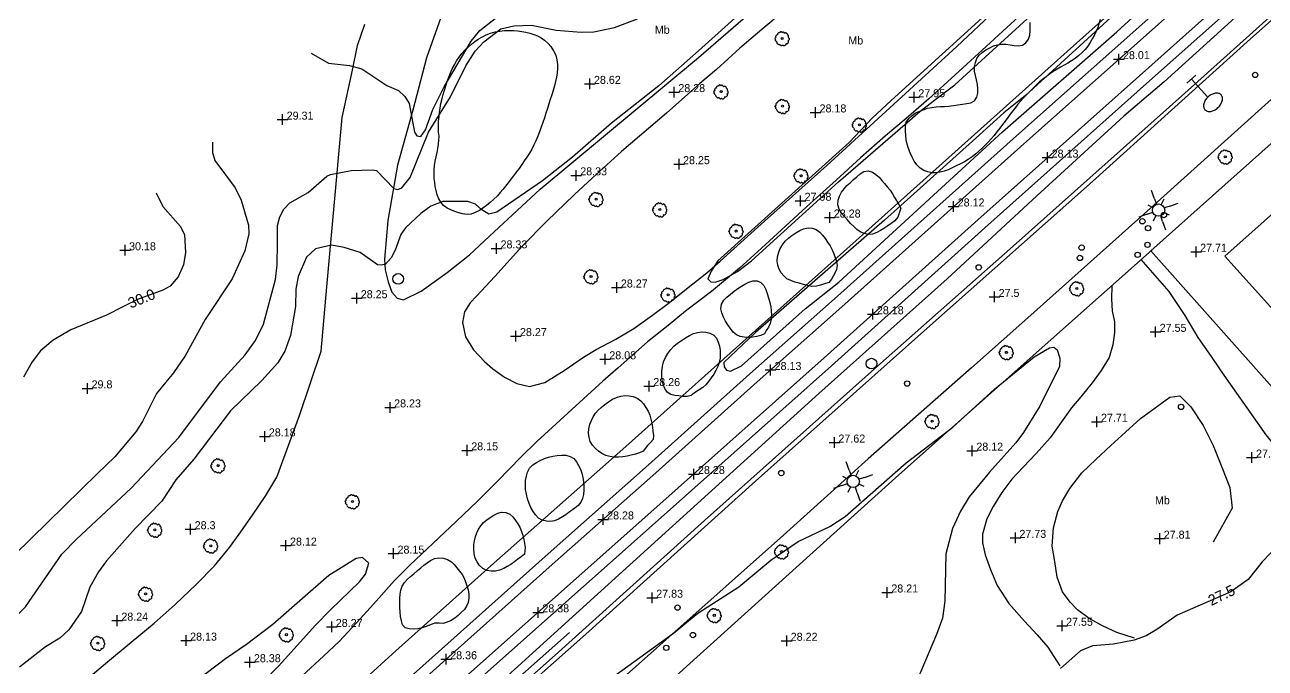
# Model space of a CAD drawing. Extents: x 471511 to 473316, y 4381952 to 4383346.
# Drawn here: x 471870.6 to 471986.8, y 4382316 to 4382376.2 of the extents above; entities that cross this region are included whole.
import ezdxf
from ezdxf.enums import TextEntityAlignment as Align

# ---------------------------------------------------------------- set-up
doc = ezdxf.new("R2010")
doc.units = 0
doc.header["$LTSCALE"] = 4
doc.header["$MEASUREMENT"] = 0
doc.header["$PDMODE"] = 2
doc.header["$PDSIZE"] = 0.5
doc.layers.get('0').update_dxf_attribs({"linetype": 'CONTINUOUS'})
for name, color, linetype in [('100', 31, 'CONTINUOUS'), ('101', 34, 'CONTINUOUS'), ('206', 252, 'CONTINUOUS'), ('222', 7, 'CONTINUOUS'), ('410', 201, 'CONTINUOUS'), ('411', 12, 'CONTINUOUS'), ('444', 7, 'CONTINUOUS'), ('505', 60, 'CONTINUOUS'), ('7101', 7, 'CONTINUOUS'), ('7107', 41, 'CONTINUOUS'), ('7202', 7, 'CONTINUOUS'), ('7400', 2, 'CONTINUOUS'), ('7403', 1, 'CONTINUOUS'), ('7440', 7, 'CONTINUOUS'), ('7515', 53, 'CONTINUOUS'), ('7532', 53, 'CONTINUOUS')]:
    doc.layers.add(name, color=color, linetype=linetype)

# ---------------------------------------------------------------- blocks, each defined once
blk = doc.blocks.new('POSTE')
at = {"color": 7}
blk.add_circle((0, 0), 0.5, dxfattribs=at)
blk = doc.blocks.new('MOJON')
blk.add_circle((0, 0), 0.25)
blk = doc.blocks.new('STRAFIC')
at = {"color": 1}
blk.add_lwpolyline([(-0.03, 3.64, 0.07), (-0.44, 3.59, 0.08), (-0.76, 3.44, 0.11), (-0.99, 3.21, 0.14), (-1.06, 2.96, 0.14), (-0.99, 2.71, 0.11), (-0.76, 2.48, 0.08), (-0.44, 2.33, 0.07), (-0.03, 2.28, 0.07), (0.38, 2.33, 0.08), (0.7, 2.48, 0.11), (0.93, 2.71, 0.14), (1, 2.96, 0.14), (0.93, 3.21, 0.11), (0.7, 3.44, 0.08), (0.38, 3.59, 0.07)], format="xyb", close=True, dxfattribs=at)
for points in [[(0, 0), (0, 2.25)], [(-0.56, 0), (0.56, 0)]]:
    blk.add_lwpolyline(points, dxfattribs=at)
blk = doc.blocks.new('ARBOL')
at = {"color": 3}
for p, q in [((-1.26, 0.07), (-1.27, -0.01)), ((-1.23, 0.15), (-1.26, 0.07)), ((-1.17, 0.24), (-1.23, 0.15)), ((-1.18, 0.48), (-1.21, 0.39)), ((-1.21, 0.39), (-1.2, 0.31)), ((-1.2, 0.31), (-1.16, 0.22)), ((-1.11, 0.55), (-1.18, 0.48)), ((-1.03, 0.59), (-1.11, 0.55)), ((-1.01, 0.67), (-1.03, 0.59)), ((-0.96, 0.76), (-1.01, 0.67)), ((-0.92, 0.97), (-0.96, 0.88)), ((-0.96, 0.88), (-0.96, 0.7)), ((-0.85, 1.04), (-0.92, 0.97)), ((-0.77, 1.08), (-0.85, 1.04)), ((-0.7, 1.09), (-0.77, 1.08)), ((-0.5, 1.09), (-0.7, 1.09)), ((-0.49, 1.11), (-0.5, 1.08)), ((-0.46, 1.23), (-0.49, 1.11)), ((-0.38, 1.32), (-0.46, 1.23)), ((-0.31, 1.35), (-0.38, 1.32)), ((-0.23, 1.36), (-0.31, 1.35)), ((-0.11, 1.36), (-0.23, 1.36)), ((0, 1.35), (-0.11, 1.36)), ((0.07, 1.26), (0, 1.35)), ((0.12, 1.18), (0.07, 1.26)), ((0.17, 1.25), (0.12, 1.16)), ((0.12, 1.16), (0.12, 1.16)), ((0.24, 1.31), (0.17, 1.25)), ((0.32, 1.32), (0.24, 1.31)), ((0.39, 1.31), (0.32, 1.32)), ((0.55, 1.31), (0.39, 1.31)), ((0.62, 1.26), (0.55, 1.31)), ((0.7, 1.22), (0.62, 1.26)), ((0.76, 1.14), (0.7, 1.22)), ((0.77, 0.97), (0.7, 0.98)), ((0.77, 1.05), (0.76, 1.14)), ((0.77, 0.97), (0.77, 1.05)), ((0.86, 0.95), (0.77, 0.97)), ((0.96, 0.93), (0.86, 0.95)), ((1.03, 0.87), (0.96, 0.93)), ((1.07, 0.79), (1.03, 0.87)), ((1.08, 0.7), (1.07, 0.79)), ((1.1, 0.49), (1.07, 0.51)), ((1.08, 0.6), (1.08, 0.7)), ((1.09, 0.52), (1.08, 0.6)), ((1.17, 0.48), (1.1, 0.49)), ((1.25, 0.41), (1.17, 0.48)), ((1.29, 0.32), (1.25, 0.41)), ((1.3, 0.24), (1.29, 0.32)), ((1.3, 0.15), (1.3, 0.24)), ((1.31, 0.06), (1.3, 0.15)), ((1.31, -0.03), (1.31, 0.06)), ((-1.27, -0.01), (-1.26, -0.13)), ((-1.26, -0.13), (-1.26, -0.21)), ((-1.26, -0.21), (-1.23, -0.3)), ((-1.23, -0.3), (-1.16, -0.32)), ((-1.16, -0.32), (-1.08, -0.34)), ((-1.08, -0.34), (-1.01, -0.35)), ((-1.01, -0.35), (-0.95, -0.35)), ((-0.96, -0.38), (-1.01, -0.49)), ((-1.01, -0.49), (-1, -0.58)), ((-1, -0.58), (-0.96, -0.66)), ((-0.96, -0.66), (-0.96, -0.74)), ((-0.96, -0.74), (-0.88, -0.8)), ((-0.88, -0.8), (-0.8, -0.81)), ((-0.8, -0.81), (-0.72, -0.81)), ((-0.76, -0.81), (-0.75, -0.9)), ((-0.75, -0.9), (-0.73, -0.98)), ((-0.73, -0.98), (-0.68, -1.07)), ((-0.68, -1.07), (-0.61, -1.15)), ((-0.61, -1.15), (-0.53, -1.14)), ((-0.53, -1.14), (-0.45, -1.12)), ((-0.45, -1.12), (-0.37, -1.07)), ((-0.37, -1.05), (-0.37, -1.15)), ((-0.37, -1.15), (-0.27, -1.21)), ((-0.27, -1.21), (-0.19, -1.22)), ((-0.19, -1.22), (-0.07, -1.22)), ((-0.07, -1.22), (0.01, -1.25)), ((0.01, -1.25), (0.08, -1.22)), ((0.08, -1.22), (0.16, -1.16)), ((0.16, -1.16), (0.18, -1.08)), ((0.18, -1.11), (0.25, -1.15)), ((0.25, -1.15), (0.32, -1.16)), ((0.32, -1.16), (0.4, -1.16)), ((0.4, -1.16), (0.47, -1.18)), ((0.47, -1.18), (0.55, -1.16)), ((0.55, -1.16), (0.62, -1.14)), ((0.62, -1.14), (0.7, -1.09)), ((0.7, -1.09), (0.75, -0.93)), ((0.78, -0.99), (0.74, -0.96)), ((0.85, -0.98), (0.78, -0.99)), ((0.93, -0.93), (0.85, -0.98)), ((1.02, -0.92), (0.93, -0.93)), ((1.06, -0.69), (0.98, -0.69)), ((1.06, -0.85), (1.02, -0.92)), ((1.03, -0.69), (1.05, -0.77)), ((1.05, -0.77), (1.06, -0.85)), ((1.13, -0.65), (1.06, -0.69)), ((1.2, -0.61), (1.13, -0.65)), ((1.2, -0.21), (1.27, -0.14)), ((1.2, -0.6), (1.21, -0.59)), ((1.22, -0.31), (1.21, -0.23)), ((1.21, -0.41), (1.22, -0.31)), ((1.21, -0.51), (1.21, -0.41)), ((1.21, -0.59), (1.21, -0.51)), ((1.27, -0.14), (1.31, -0.03))]:
    blk.add_line(p, q, dxfattribs=at)
at = {"color": 25}
blk.add_circle((0, 0), 0.19, dxfattribs=at)
blk = doc.blocks.new('FAROLA')
at = {"color": 7}
for p, q in [((0.43, 1.04), (0.75, 1.8)), ((-1.04, 0.43), (-1.8, 0.75)), ((-1.04, 0.43), (-0.54, 0.22)), ((-0.43, 1.04), (-0.22, 0.54)), ((0.43, 1.04), (0.22, 0.54)), ((1.04, 0.43), (0.54, 0.22)), ((-1.04, -0.43), (-0.54, -0.22)), ((-0.43, -1.04), (-0.75, -1.8)), ((-0.43, -1.04), (-0.22, -0.54)), ((0.43, -1.04), (0.22, -0.54)), ((1.04, -0.43), (0.54, -0.22)), ((1.04, -0.43), (1.8, -0.75))]:
    blk.add_line(p, q, dxfattribs=at)
blk.add_circle((0, 0), 0.58, dxfattribs=at)
blk = doc.blocks.new('COTA')
at = {"color": 7}
blk.add_point((0, 0), dxfattribs=at)

msp = doc.modelspace()

# ---------------------------------------------------------------- linework, layer by layer
at = {"layer": '100'}
for points, elevation in [([(471987.033, 4382391.555), (471986.475, 4382390.545), (471983.619, 4382387.462), (471979.624, 4382383.595), (471964.34, 4382369.624), (471962.324, 4382368.003), (471959.376, 4382365.35), (471951.137, 4382357.93), (471939.056, 4382347.41), (471936.089, 4382344.601), (471936.12, 4382344.204), (471936.336, 4382343.891), (471936.712, 4382343.802), (471937.758, 4382344.311), (471943.696, 4382349.643), (471946.877, 4382352.139), (471952.657, 4382357.473), (471962.195, 4382366.221), (471972.904, 4382375.586), (471986.111, 4382387.678), (471989.89, 4382390.859)], 28), ([(471970.525, 4382386.216), (471951.764, 4382369.134), (471950.022, 4382367.517), (471947.837, 4382365.222), (471935.513, 4382354.14), (471934.889, 4382353.17), (471934.598, 4382352.443), (471934.879, 4382352.166), (471935.273, 4382352.133), (471936.012, 4382352.391), (471937.381, 4382353.126), (471938.693, 4382354.127), (471946.816, 4382361.521), (471954.448, 4382368.103), (471956.096, 4382369.38), (471957.73, 4382370.62), (471967.348, 4382379.427)], 28), ([(471943.61, 4382382.706), (471933.708, 4382373.79), (471929.998, 4382370.521), (471925.552, 4382367.015), (471921.914, 4382363.823), (471919.107, 4382361.628), (471914.818, 4382358.7), (471914.06, 4382358.501), (471913.418, 4382358.915), (471912.837, 4382359.431), (471912.098, 4382359.672), (471909.75, 4382359.672), (471908.654, 4382359.238), (471907.691, 4382358.553), (471906.274, 4382357.22), (471905.818, 4382356.59), (471905.292, 4382355.115), (471904.91, 4382354.413), (471904.393, 4382353.828), (471904.027, 4382353.713), (471903.65, 4382353.77), (471902.032, 4382354.899), (471900.534, 4382355.385), (471899.342, 4382355.593), (471897.849, 4382355.255), (471896.996, 4382354.459), (471896.21, 4382352.651), (471895.988, 4382351.466), (471895.966, 4382349.867), (471895.482, 4382347.142), (471894.954, 4382345.661), (471894.291, 4382344.586), (471892.801, 4382342.935), (471889.86, 4382340.088), (471886.434, 4382335.558), (471884.762, 4382333.632), (471883.446, 4382331.627), (471880.936, 4382329.062), (471878.242, 4382326.034), (471877.495, 4382325.003), (471876.681, 4382323.568), (471875.915, 4382321.308), (471874.726, 4382319.586), (471873.876, 4382318.791), (471872.546, 4382317.983), (471870.101, 4382316.078)], 28.5), ([(471985.998, 4382378.763), (471977.338, 4382370.899), (471973.567, 4382367.667), (471965.415, 4382360.207), (471956.999, 4382352.44), (471944.98, 4382341.717), (471924.263, 4382322.919), (471906.669, 4382306.984)], 28), ([(471867.741, 4382318.803), (471870.673, 4382321.735), (471874.078, 4382326.678), (471875.43, 4382328.082), (471880.555, 4382332.848), (471885.04, 4382337.604), (471888.932, 4382342.796), (471891.245, 4382345.34), (471892.228, 4382346.666), (471892.962, 4382348.204), (471894.083, 4382352.38), (471894.249, 4382353.754), (471894.262, 4382355.797), (471894.268, 4382357.446), (471894.489, 4382358.236), (471894.876, 4382358.954), (471895.44, 4382359.563), (471897.158, 4382360.514), (471898.897, 4382362.044), (471899.25, 4382362.209), (471901.188, 4382362.575), (471903.177, 4382362.655), (471903.556, 4382362.584), (471905.183, 4382360.891), (471905.561, 4382360.8), (471905.934, 4382360.963), (471906.7, 4382361.947), (471908.423, 4382366.182), (471910.485, 4382369.478), (471911.911, 4382372.386), (471912.792, 4382373.773), (471913.603, 4382374.623), (471915.204, 4382375.849), (471916.422, 4382376.129), (471918.065, 4382376.202), (471920.369, 4382375.743), (471922.736, 4382375.528), (471923.902, 4382375.577), (471925.851, 4382375.992), (471928.014, 4382376.781)], 29), ([(471897.439, 4382373.563), (471899.063, 4382372.625), (471901.013, 4382372.43), (471902.185, 4382372.095), (471904.525, 4382370.563), (471905.625, 4382370.092), (471906.2, 4382369.524), (471906.613, 4382368.869), (471907.125, 4382366.181), (471907.318, 4382365.835), (471907.688, 4382365.76), (471908.153, 4382366.41), (471908.823, 4382368.293), (471909.903, 4382370.427), (471912.403, 4382374.705), (471913.222, 4382375.686), (471914.825, 4382376.952)], 29.5), ([(471888.192, 4382365.247), (471888.172, 4382364.29), (471888.409, 4382363.528), (471890.312, 4382360.973), (471890.861, 4382359.812), (471891.544, 4382357.485), (471891.583, 4382356.644), (471891.204, 4382355.081), (471890.025, 4382352.443), (471887.513, 4382348.638), (471885.624, 4382345.222), (471884.53, 4382343.645), (471882.929, 4382341.718), (471881.621, 4382339.082), (471880.989, 4382338.108), (471879.024, 4382335.767), (471877.427, 4382334.212), (471869.636, 4382326.599)], 29.5), ([(471925.968, 4382315.374), (471931.366, 4382319.28), (471933.654, 4382321.154), (471937.507, 4382323.622), (471940.484, 4382326.112), (471943.056, 4382327.836), (471946.032, 4382329.258), (471947.457, 4382330.191), (471953.181, 4382335.203), (471957.545, 4382338.565), (471961.456, 4382342.118), (471965.16, 4382345.154), (471966.597, 4382345.971), (471967.005, 4382346.054), (471967.309, 4382345.81), (471967.581, 4382345.027), (471967.524, 4382344.224), (471965.693, 4382340.524), (471964.163, 4382338.071), (471963.447, 4382337.087), (471960.964, 4382334.357), (471959.087, 4382332.043), (471958.254, 4382330.688), (471957.524, 4382329.06), (471956.879, 4382326.702), (471956.783, 4382322.278), (471956.561, 4382320.678), (471956.027, 4382319.132), (471953.778, 4382313.848)], 28)]:
    msp.add_lwpolyline(points, dxfattribs=dict(at, elevation=elevation))
at = {"layer": '101'}
for points, elevation in [([(471882.894, 4382360.484), (471883.533, 4382359.226), (471885.194, 4382357.335), (471885.577, 4382356.571), (471885.671, 4382354.901), (471885.466, 4382353.747), (471884.977, 4382352.642), (471884.21, 4382351.769), (471883.543, 4382351.39), (471881.154, 4382350.518), (471879.799, 4382349.835), (471878.25, 4382349.051), (471874.908, 4382347.673), (471873.267, 4382346.693), (471872.085, 4382345.716), (471871.301, 4382344.688), (471870.492, 4382343.235)], 30), ([(471988.217, 4382327.694), (471986.533, 4382325.959), (471985.224, 4382324.284), (471983.57, 4382323.145), (471978.554, 4382320.955), (471976.638, 4382319.626), (471975.659, 4382319.004), (471974.539, 4382318.601), (471972.585, 4382318.247), (471970.614, 4382318.068), (471969.504, 4382317.616), (471967.629, 4382315.946)], 27.5)]:
    msp.add_lwpolyline(points, dxfattribs=dict(at, elevation=elevation))
at = {"layer": '206'}
for points in [[(471909.748, 4382377.353, 29.916), (471908.247, 4382373.154, 29.829), (471906.958, 4382368.237, 29.46), (471905.531, 4382363.082, 29.01), (471904.61, 4382357.898, 28.706), (471904.285, 4382354.278, 28.372), (471904.371, 4382353.285, 28.372), (471904.628, 4382352.159, 28.372), (471904.977, 4382351.186, 28.321), (471905.49, 4382350.634, 28.213), (471906.083, 4382350.489, 28.213), (471907.735, 4382351.282, 28.234), (471910.157, 4382353.024, 28.416), (471912.254, 4382354.692, 28.358), (471914.582, 4382356.855, 28.358), (471918.893, 4382360.833, 28.285), (471933.718, 4382373.173, 28.307), (471942.304, 4382380.624, 28.285)], [(471941.739, 4382377.534, 28.279), (471939.634, 4382375.777, 28.279), (471937.574, 4382374.038, 28.279), (471935.389, 4382372.061, 28.279), (471933.847, 4382370.741, 28.279), (471930.717, 4382367.965, 28.221), (471926.489, 4382364.353, 28.25), (471923.753, 4382361.879, 28.25), (471922.054, 4382360.308, 28.308), (471919.512, 4382357.841, 28.352), (471917.232, 4382355.536, 28.352), (471914.65, 4382352.678, 28.207), (471912.906, 4382350.81, 28.279), (471912.311, 4382350.184, 28.279), (471911.786, 4382349.367, 28.279), (471911.621, 4382348.368, 28.279), (471911.872, 4382347.008, 28.236), (471912.633, 4382345.81, 28.236), (471913.679, 4382344.701, 28.236), (471914.454, 4382344.011, 28.236), (471915.538, 4382343.232, 28.221), (471916.682, 4382342.639, 28.207), (471917.878, 4382342.35, 28.207), (471919.328, 4382342.748, 28.207), (471921.125, 4382343.856, 28.207), (471922.936, 4382345.115, 28.207), (471924.132, 4382345.82, 28.221), (471925.959, 4382346.781, 28.25), (471927.647, 4382347.785, 28.337), (471929.414, 4382349.055, 28.337), (471930.992, 4382350.229, 28.337), (471932.748, 4382351.628, 28.337), (471934.489, 4382353.017, 28.337), (471935.733, 4382354.105, 28.337), (471939.894, 4382357.838, 28.337), (471945.726, 4382363.069, 28.25), (471957.905, 4382374.205, 28.018), (471965.087, 4382380.982, 28.105)], [(471964.8, 4382377.98, 27.96), (471962.615, 4382375.98, 28.134), (471960.282, 4382373.852, 28.105), (471957.749, 4382371.532, 28.141), (471955.287, 4382369.298, 28.265), (471953.163, 4382367.453, 28.076), (471951.234, 4382365.85, 28.062), (471948.905, 4382363.779, 28.062), (471946.612, 4382361.683, 28.062), (471944.173, 4382359.485, 28.047), (471941.894, 4382357.402, 28.047), (471939.954, 4382355.626, 28.047), (471937.557, 4382353.435, 28.047), (471934.923, 4382351.259, 28.047), (471932.489, 4382349.41, 28.033), (471930.887, 4382348.075, 28.033), (471928.923, 4382346.544, 28.033), (471926.2, 4382344.123, 28.018), (471924.753, 4382342.864, 28.018), (471923.304, 4382341.557, 28.025), (471921.479, 4382339.883, 28.047), (471918.576, 4382337.202, 28.192), (471917.079, 4382335.757, 28.236), (471914.903, 4382333.541, 28.236), (471913.026, 4382331.62, 28.279), (471911.015, 4382329.71, 28.207), (471906.672, 4382325.64, 28.207), (471905.251, 4382324.192, 28.207), (471903.273, 4382321.979, 28.192), (471902.032, 4382320.614, 28.352), (471900.086, 4382318.531, 28.221), (471898.588, 4382317.125, 28.221), (471896.576, 4382315.267, 28.323)], [(471869.164, 4382309.873, 28.279), (471871.128, 4382310.948, 28.279), (471872.945, 4382312.094, 28.308), (471874.815, 4382313.554, 28.337), (471876.763, 4382315.233, 28.366), (471878.159, 4382316.442, 28.366), (471880.571, 4382318.43, 28.236), (471882.727, 4382320.207, 28.207), (471884.678, 4382321.958, 28.257), (471886.688, 4382323.845, 28.352), (471888.382, 4382325.586, 28.207), (471889.772, 4382327.291, 28.207), (471890.669, 4382328.55, 28.207), (471891.927, 4382330.316, 28.207), (471893.197, 4382332.149, 28.207), (471894.206, 4382333.889, 28.207), (471896.323, 4382339.638, 28.149), (471898.359, 4382345.687, 28.25), (471898.887, 4382351.706, 28.359), (471899.52, 4382358.607, 28.881), (471900.348, 4382367.542, 29.403), (471901.286, 4382371.976, 29.475), (471901.776, 4382374.281, 29.533), (471902.47, 4382376.302, 29.707)], [(471989.767, 4382334.28, 27.596), (471986.896, 4382337.825, 27.451), (471982.949, 4382343.433, 27.458), (471981.761, 4382345.158, 27.458), (471980.528, 4382346.953, 27.473), (471979.297, 4382348.998, 27.487), (471977.817, 4382351.248, 27.574), (471975.195, 4382354.257, 27.734)], [(471972.429, 4382351.801, 27.741), (471972.398, 4382350.538, 27.741), (471972.477, 4382349.45, 27.741), (471972.689, 4382348.429, 27.741), (471972.702, 4382347.435, 27.77), (471972.545, 4382346.263, 27.77), (471972.179, 4382345.073, 27.77), (471971.438, 4382343.868, 27.814), (471970.599, 4382342.705, 27.814), (471969.52, 4382341.408, 27.814), (471968.653, 4382340.378, 27.814), (471967.72, 4382339.06, 27.814), (471966.667, 4382337.566, 27.814), (471965.363, 4382336.1, 27.814), (471964.127, 4382334.818, 27.814), (471963.055, 4382333.69, 27.814), (471962.133, 4382332.432, 27.814), (471961.321, 4382331.139, 27.814), (471960.729, 4382329.982, 27.814), (471960.31, 4382328.546, 27.814), (471960.335, 4382327.738, 27.814), (471960.579, 4382326.614, 27.814), (471961.06, 4382325.218, 27.814), (471961.689, 4382323.724, 27.814), (471962.778, 4382322.044, 27.814), (471964.26, 4382320.392, 27.814), (471965.436, 4382319.12, 27.814), (471966.441, 4382317.963, 27.77), (471967.569, 4382316.195, 27.495)], [(471974.576, 4382318.796, 27.502), (471972.897, 4382319.325, 27.502), (471971.577, 4382319.95, 27.502), (471970.327, 4382320.635, 27.502), (471969.206, 4382321.442, 27.516), (471968.535, 4382322.178, 27.516), (471967.816, 4382323.125, 27.516), (471967.32, 4382324.52, 27.516), (471967.104, 4382325.993, 27.574), (471966.846, 4382327.428, 27.574), (471966.957, 4382329.116, 27.589), (471967.386, 4382330.65, 27.618), (471967.83, 4382331.66, 27.632), (471968.501, 4382332.812, 27.647), (471969.612, 4382334.278, 27.647), (471970.923, 4382335.524, 27.661), (471972.354, 4382336.834, 27.676), (471973.726, 4382338.091, 27.676), (471975.112, 4382339.36, 27.676), (471977.875, 4382341.371, 27.676), (471978.804, 4382341.476, 27.669), (471979.852, 4382340.466, 27.647), (471980.982, 4382338.7, 27.647), (471981.917, 4382336.829, 27.647), (471982.749, 4382334.813, 27.647), (471983.493, 4382332.899, 27.647), (471983.703, 4382330.979, 27.625), (471981.944, 4382327.775, 27.596)], [(471892.307, 4382314.112, 28.308), (471894.365, 4382316.178, 28.323), (471896.108, 4382318.127, 28.315), (471897.823, 4382320.014, 28.294), (471899.234, 4382321.457, 28.294), (471901.966, 4382324.07, 28.294), (471902.506, 4382324.778, 28.236), (471902.816, 4382325.808, 28.366), (471902.23, 4382326.355, 28.279), (471901.637, 4382326.272, 28.279), (471899.076, 4382324.662, 28.279), (471896.607, 4382322.517, 28.294), (471893.853, 4382320.066, 28.294), (471891.363, 4382318.219, 28.221), (471889.395, 4382316.858, 28.221), (471886.798, 4382314.902, 28.221)]]:
    msp.add_polyline3d(points, dxfattribs=at)
at = {"layer": '222'}
for points in [[(472026.617, 4382422.155, 27.946), (472014.5, 4382411.313, 27.82), (472006.597, 4382404.231, 27.893), (471998.172, 4382396.727, 28.067), (471989.678, 4382389.181, 28.009), (471976.382, 4382377.267, 27.98), (471963.802, 4382366.097, 28.081), (471946.466, 4382350.584, 28.183), (471938.539, 4382343.535, 28.125), (471929.043, 4382335.033, 28.255), (471919.344, 4382326.44, 28.313), (471907.308, 4382315.694, 28.371), (471898.933, 4382308.297, 28.371), (471889.992, 4382300.266, 28.4), (471881.316, 4382292.546, 28.502), (471872.289, 4382284.513, 28.516), (471860.568, 4382274.137, 28.55)], [(472027.281, 4382421.408, 27.946), (472015.167, 4382410.568, 27.82), (472007.263, 4382403.486, 27.893), (471998.837, 4382395.98, 28.067), (471990.343, 4382388.435, 28.008), (471977.048, 4382376.521, 27.98), (471964.467, 4382365.35, 28.081), (471947.132, 4382349.838, 28.183), (471939.204, 4382342.788, 28.125), (471929.708, 4382334.287, 28.255), (471920.009, 4382325.693, 28.313), (471907.972, 4382314.946, 28.371), (471899.598, 4382307.55, 28.371), (471890.659, 4382299.52, 28.4), (471881.981, 4382291.799, 28.502), (471872.953, 4382283.765, 28.516), (471861.243, 4382273.399, 28.55)], [(471862.967, 4382271.517, 28.545), (471870.131, 4382277.922, 28.574), (471885.612, 4382291.695, 28.589), (471899.159, 4382303.842, 28.444), (471914.989, 4382317.918, 28.407), (471929.546, 4382330.837, 28.313), (471945.497, 4382345.039, 28.19), (471959.869, 4382357.966, 28.154), (471975.03, 4382371.468, 28.096), (471987.781, 4382382.849, 28.052), (472000.768, 4382394.458, 27.987), (472014.478, 4382406.608, 27.929), (472029.172, 4382419.671, 27.841)], [(471863.642, 4382270.779, 28.545), (471870.796, 4382277.176, 28.574), (471886.279, 4382290.949, 28.589), (471899.825, 4382303.096, 28.444), (471915.653, 4382317.171, 28.407), (471930.211, 4382330.09, 28.313), (471946.164, 4382344.294, 28.19), (471960.536, 4382357.221, 28.154), (471975.695, 4382370.722, 28.096), (471988.447, 4382382.103, 28.052), (472001.433, 4382393.711, 27.987), (472015.144, 4382405.862, 27.929), (472029.84, 4382418.928, 27.841)]]:
    msp.add_polyline3d(points, dxfattribs=at)
at = {"layer": '410'}
for points in [[(471832.783, 4382239.139, 28.187), (471854.402, 4382258.451, 28.376), (471865.669, 4382268.565, 28.33), (471875.828, 4382277.66, 29.398), (471887.995, 4382288.421, 29.238), (471901.148, 4382300.278, 29.072), (471909.554, 4382307.689, 29.086), (471920.277, 4382317.22, 29.086), (471934.284, 4382329.82, 28.97), (471950.496, 4382344.269, 28.405), (471963.191, 4382355.495, 28.238), (471979.266, 4382369.841, 28.238), (471992.011, 4382381.279, 28.252), (472001.123, 4382389.494, 28.173), (472009.617, 4382396.915, 28.173), (472022.444, 4382408.47, 28.013), (472031.833, 4382416.803, 27.783), (472034.557, 4382419.235, 28.234), (472048.875, 4382432.009, 28.129), (472063.676, 4382445.194, 28.099), (472077.363, 4382457.361, 28.369), (472094.438, 4382472.731, 28.639), (472107.295, 4382484.077, 28.864), (472117.765, 4382493.495, 28.954)], [(472026.155, 4382425.329, 28.57), (472015.229, 4382415.636, 28.564), (472004.588, 4382406.155, 28.811), (471993.546, 4382396.262, 28.651), (471980.487, 4382384.673, 28.912), (471968.24, 4382373.738, 28.977), (471949.066, 4382356.558, 28.948), (471938.475, 4382347.085, 29.101), (471926.911, 4382336.744, 29.115), (471914.537, 4382325.813, 29.304), (471905.347, 4382317.6, 29.304), (471897.125, 4382310.127, 29.101), (471886.079, 4382300.298, 29.267), (471873.917, 4382289.364, 29.26), (471858.89, 4382275.969, 29.231), (471842.734, 4382261.726, 29.43), (471822.25, 4382243.239, 29.35), (471796.771, 4382220.512, 29.278)], [(472022.933, 4382347.337, 28.675), (471998.333, 4382374.899, 28.863), (471976.1, 4382355.061, 28.993), (472000.651, 4382327.515, 28.923)], [(471921.639, 4382319.32, 28.585), (471912.305, 4382311.056, 28.512), (471902.741, 4382302.617, 28.657), (471895.91, 4382296.351, 28.425), (471886.099, 4382287.678, 28.86), (471876.737, 4382279.512, 28.831), (471866.962, 4382270.995, 28.802), (471848.339, 4382253.909, 28.599)]]:
    msp.add_polyline3d(points, dxfattribs=at)
at = {"layer": '411'}
for points in [[(472119.994, 4382494.339, 27.799), (472118.791, 4382493.324, 27.589), (472118.009, 4382492.968, 27.574), (472111.644, 4382487.352, 27.484), (472090.071, 4382468.061, 27.274), (472079.137, 4382458.309, 27.274), (472067.558, 4382447.944, 27.244), (472055.797, 4382437.478, 26.989), (472045.198, 4382428.051, 27.049), (472033.647, 4382417.725, 27.019), (472018.829, 4382404.588, 27.041), (472002.017, 4382389.662, 27.259), (471985.437, 4382374.904, 27.469), (471970.613, 4382361.554, 27.563), (471954.82, 4382347.551, 27.679), (471939.069, 4382333.49, 27.701), (471923.155, 4382319.166, 28.005), (471901.671, 4382300.145, 28.092), (471882.171, 4382282.662, 28.208), (471865.964, 4382268.244, 28.244), (471853.531, 4382257.162, 28.012), (471837.789, 4382243.098, 27.889)], [(471987.707, 4382369.562, 27.371), (471976.056, 4382359.058, 27.574), (471964.862, 4382349.04, 27.559), (471959.275, 4382344.115, 27.617), (471949.621, 4382335.6, 27.893), (471941.691, 4382328.448, 27.77), (471919.922, 4382309.104, 27.994), (471910.254, 4382300.515, 28.045), (471895.713, 4382287.693, 28.27), (471883.764, 4382276.86, 28.241), (471869.668, 4382264.198, 28.199)], [(471976.205, 4382355.155, 27.732), (471952.49, 4382334.088, 27.79), (471931.633, 4382315.288, 28.116)]]:
    msp.add_polyline3d(points, dxfattribs=at)
at = {"layer": '444'}
msp.add_polyline3d([(472019.281, 4382344.088, 37.483), (471998.036, 4382367.923, 37.483), (471983.009, 4382354.583, 37.701), (472004.41, 4382330.859, 37.347)], dxfattribs=at)
at = {"layer": '505'}
for points in [[(471909.355, 4382367.214, 32.769), (471909.412, 4382367.633, 32.769), (471909.454, 4382368.043, 32.769), (471909.512, 4382368.437, 32.769), (471909.592, 4382368.865, 32.769), (471909.701, 4382369.325, 32.769), (471909.805, 4382369.714, 32.769), (471909.919, 4382370.113, 32.769), (471910.044, 4382370.517, 32.769), (471910.173, 4382370.922, 32.769), (471910.318, 4382371.321, 32.769), (471910.477, 4382371.722, 32.769), (471910.653, 4382372.112, 32.769), (471910.844, 4382372.495, 32.769), (471911.058, 4382372.862, 32.769), (471911.292, 4382373.215, 32.769), (471911.551, 4382373.549, 32.769), (471911.833, 4382373.857, 32.769), (471912.13, 4382374.145, 32.769), (471912.445, 4382374.41, 32.769), (471912.763, 4382374.654, 32.769), (471913.083, 4382374.874, 32.769), (471913.405, 4382375.076, 32.769), (471913.816, 4382375.286, 32.769), (471914.227, 4382375.45, 32.769), (471914.657, 4382375.577, 32.769), (471915.101, 4382375.65, 32.769), (471915.555, 4382375.695, 32.769), (471916.024, 4382375.702, 32.769), (471916.405, 4382375.691, 32.769), (471916.789, 4382375.664, 32.769), (471917.175, 4382375.619, 32.769), (471917.552, 4382375.55, 32.769), (471917.927, 4382375.461, 32.769), (471918.292, 4382375.338, 32.769), (471918.644, 4382375.189, 32.769), (471918.98, 4382375.008, 32.769), (471919.291, 4382374.791, 32.769), (471919.637, 4382374.481, 32.769), (471919.879, 4382374.191, 32.769), (471920.145, 4382373.808, 32.769), (471920.347, 4382373.401, 32.769), (471920.448, 4382372.961, 32.769), (471920.497, 4382372.506, 32.769), (471920.493, 4382372.127, 32.769), (471920.463, 4382371.732, 32.769), (471920.407, 4382371.329, 32.769), (471920.324, 4382370.917, 32.769), (471920.223, 4382370.503, 32.769), (471920.106, 4382370.086, 32.769), (471919.974, 4382369.668, 32.769), (471919.834, 4382369.246, 32.769), (471919.695, 4382368.824, 32.769), (471919.557, 4382368.4, 32.769), (471919.415, 4382367.968, 32.769), (471919.274, 4382367.53, 32.769), (471919.134, 4382367.092, 32.769), (471918.985, 4382366.658, 32.769), (471918.829, 4382366.221, 32.769), (471918.661, 4382365.796, 32.769), (471918.483, 4382365.382, 32.769), (471918.292, 4382364.982, 32.769), (471918.089, 4382364.595, 32.769), (471917.868, 4382364.219, 32.769), (471917.636, 4382363.852, 32.769), (471917.398, 4382363.491, 32.769), (471917.154, 4382363.136, 32.769), (471916.902, 4382362.786, 32.769), (471916.649, 4382362.446, 32.769), (471916.394, 4382362.103, 32.769), (471916.135, 4382361.77, 32.769), (471915.884, 4382361.443, 32.769), (471915.63, 4382361.125, 32.769), (471915.376, 4382360.815, 32.769), (471915.128, 4382360.515, 32.769), (471914.874, 4382360.232, 32.769), (471914.546, 4382359.897, 32.769), (471914.209, 4382359.589, 32.769), (471913.862, 4382359.309, 32.769), (471913.523, 4382359.053, 32.769), (471913.191, 4382358.842, 32.769), (471912.806, 4382358.645, 32.769), (471912.428, 4382358.5, 32.769), (471912.031, 4382358.457, 32.769), (471911.614, 4382358.532, 32.769), (471911.253, 4382358.634, 32.755), (471910.889, 4382358.758, 32.74), (471910.526, 4382358.901, 32.74), (471910.179, 4382359.059, 32.74), (471909.83, 4382359.297, 32.74), (471909.562, 4382359.616, 32.74), (471909.382, 4382359.947, 32.74), (471909.237, 4382360.325, 32.74), (471909.13, 4382360.725, 32.74), (471909.059, 4382361.094, 32.74), (471909.005, 4382361.47, 32.74), (471908.965, 4382361.851, 32.74), (471908.944, 4382362.226, 32.74), (471908.948, 4382362.652, 32.74), (471908.993, 4382363.064, 32.74), (471909.06, 4382363.45, 32.74), (471909.151, 4382363.866, 32.74), (471909.233, 4382364.267, 32.74), (471909.306, 4382364.635, 32.74), (471909.367, 4382365.042, 32.74), (471909.401, 4382365.418, 32.74), (471909.41, 4382365.81, 32.747), (471909.362, 4382366.183, 32.747)], [(471952.4, 4382358.212, 31.008), (471952.123, 4382357.88, 31.008), (471951.767, 4382357.636, 30.994), (471951.437, 4382357.408, 30.994), (471951.073, 4382357.159, 30.994), (471950.753, 4382356.959, 30.994), (471950.416, 4382356.782, 30.994), (471950.015, 4382356.616, 30.994), (471949.635, 4382356.593, 30.994), (471949.249, 4382356.688, 30.994), (471948.869, 4382356.859, 31.023), (471948.551, 4382357.071, 31.023), (471948.252, 4382357.334, 31.023), (471947.962, 4382357.638, 31.023), (471947.679, 4382357.955, 31.023), (471947.388, 4382358.273, 31.023), (471947.106, 4382358.602, 31.023), (471946.879, 4382358.96, 31.023), (471946.774, 4382359.366, 31.023), (471946.787, 4382359.796, 31.023), (471946.909, 4382360.178, 31.023), (471947.12, 4382360.565, 31.023), (471947.354, 4382360.879, 31.023), (471947.625, 4382361.174, 31.023), (471947.916, 4382361.448, 31.023), (471948.214, 4382361.71, 31.023), (471948.552, 4382362.004, 31.023), (471948.867, 4382362.273, 31.023), (471949.219, 4382362.506, 31.023), (471949.606, 4382362.543, 31.023), (471950.011, 4382362.434, 31.023), (471950.329, 4382362.23, 31.023), (471950.632, 4382361.951, 31.023), (471950.886, 4382361.661, 31.023), (471951.143, 4382361.367, 31.023), (471951.403, 4382361.075, 31.023), (471951.673, 4382360.746, 31.023), (471951.898, 4382360.398, 31.023), (471952.083, 4382360.053, 31.023), (471952.282, 4382359.717, 31.023), (471952.478, 4382359.393, 31.023), (471952.655, 4382359.048, 31.023)], [(471946.173, 4382352.422, 31.023), (471945.915, 4382352.112, 31.023), (471945.529, 4382351.967, 31.023), (471945.137, 4382351.855, 31.023), (471944.765, 4382351.771, 31.023), (471944.34, 4382351.741, 31.023), (471943.921, 4382351.806, 31.023), (471943.54, 4382351.922, 31.023), (471943.143, 4382352.03, 31.023), (471942.742, 4382352.143, 31.023), (471942.354, 4382352.275, 31.023), (471942.003, 4382352.46, 31.023), (471941.707, 4382352.711, 31.023), (471941.466, 4382353.013, 31.023), (471941.275, 4382353.352, 31.023), (471941.146, 4382353.718, 31.023), (471941.09, 4382354.112, 31.023), (471941.118, 4382354.52, 31.023), (471941.227, 4382354.934, 31.023), (471941.38, 4382355.282, 31.023), (471941.589, 4382355.62, 31.023), (471941.85, 4382355.96, 31.023), (471942.167, 4382356.273, 31.023), (471942.46, 4382356.511, 31.023), (471942.825, 4382356.763, 31.023), (471943.195, 4382356.971, 31.023), (471943.567, 4382357.118, 31.023), (471943.981, 4382357.207, 31.023), (471944.368, 4382357.186, 31.023), (471944.746, 4382357.052, 31.023), (471945.069, 4382356.83, 31.023), (471945.333, 4382356.546, 31.023), (471945.58, 4382356.23, 31.023), (471945.815, 4382355.893, 31.023), (471946.052, 4382355.545, 31.023), (471946.234, 4382355.169, 31.023), (471946.391, 4382354.795, 31.023), (471946.52, 4382354.434, 31.023), (471946.634, 4382354.069, 31.023), (471946.694, 4382353.687, 31.023), (471946.649, 4382353.314, 31.023), (471946.5, 4382352.965, 31.023)], [(471939.903, 4382347.296, 30.921), (471939.549, 4382347.142, 30.921), (471939.182, 4382347.057, 30.921), (471938.779, 4382346.99, 30.921), (471938.394, 4382346.959, 30.921), (471938.007, 4382346.972, 30.921), (471937.629, 4382347.047, 30.921), (471937.278, 4382347.21, 30.921), (471936.968, 4382347.46, 30.921), (471936.71, 4382347.78, 30.921), (471936.469, 4382348.132, 30.921), (471936.241, 4382348.495, 30.921), (471936.049, 4382348.869, 30.921), (471935.891, 4382349.258, 30.921), (471935.815, 4382349.641, 30.921), (471935.87, 4382350.067, 30.921), (471936.076, 4382350.433, 30.921), (471936.364, 4382350.736, 30.921), (471936.707, 4382351.019, 30.921), (471937.058, 4382351.287, 30.921), (471937.408, 4382351.53, 30.921), (471937.745, 4382351.753, 30.921), (471938.065, 4382351.953, 30.921), (471938.419, 4382352.145, 30.921), (471938.81, 4382352.263, 30.921), (471939.219, 4382352.252, 30.921), (471939.57, 4382352.109, 30.921), (471939.838, 4382351.82, 30.921), (471940.02, 4382351.453, 30.921), (471940.154, 4382351.065, 30.921), (471940.286, 4382350.652, 30.921), (471940.401, 4382350.239, 30.921), (471940.484, 4382349.831, 30.921), (471940.527, 4382349.45, 30.921), (471940.546, 4382349.049, 30.921), (471940.517, 4382348.654, 30.921), (471940.431, 4382348.27, 30.921), (471940.276, 4382347.92, 30.921), (471940.047, 4382347.617, 30.921)], [(471933.347, 4382341.765, 30.631), (471933.032, 4382341.535, 30.631), (471932.646, 4382341.437, 30.631), (471932.263, 4382341.441, 30.631), (471931.887, 4382341.476, 30.631), (471931.499, 4382341.531, 30.631), (471931.119, 4382341.609, 30.631), (471930.769, 4382341.834, 30.631), (471930.564, 4382342.172, 30.631), (471930.411, 4382342.581, 30.631), (471930.327, 4382342.968, 30.631), (471930.28, 4382343.382, 30.631), (471930.279, 4382343.815, 30.631), (471930.331, 4382344.249, 30.631), (471930.446, 4382344.672, 30.631), (471930.622, 4382345.08, 30.631), (471930.841, 4382345.466, 30.631), (471931.111, 4382345.822, 30.631), (471931.415, 4382346.131, 30.631), (471931.759, 4382346.415, 30.631), (471932.118, 4382346.682, 30.631), (471932.484, 4382346.932, 30.631), (471932.861, 4382347.146, 30.631), (471933.24, 4382347.315, 30.631), (471933.609, 4382347.428, 30.631), (471934.025, 4382347.48, 30.631), (471934.414, 4382347.453, 30.631), (471934.783, 4382347.366, 30.631), (471935.143, 4382347.177, 30.631), (471935.416, 4382346.878, 30.631), (471935.564, 4382346.526, 30.631), (471935.683, 4382346.155, 30.631), (471935.743, 4382345.781, 30.631), (471935.759, 4382345.397, 30.631), (471935.738, 4382345.014, 30.631), (471935.657, 4382344.604, 30.631), (471935.519, 4382344.222, 30.631), (471935.344, 4382343.864, 30.631), (471935.138, 4382343.51, 30.631), (471934.903, 4382343.163, 30.631), (471934.655, 4382342.838, 30.631), (471934.397, 4382342.533, 30.631), (471934.12, 4382342.256, 30.631)], [(471928.537, 4382336.317, 31.023), (471928.179, 4382336.167, 31.023), (471927.806, 4382336.042, 31.023), (471927.406, 4382335.93, 31.023), (471927.026, 4382335.846, 31.023), (471926.628, 4382335.783, 31.023), (471926.216, 4382335.751, 31.023), (471925.8, 4382335.753, 31.023), (471925.397, 4382335.801, 31.023), (471925.02, 4382335.908, 31.023), (471924.67, 4382336.079, 31.023), (471924.35, 4382336.301, 31.023), (471924.053, 4382336.563, 31.023), (471923.781, 4382336.859, 31.023), (471923.578, 4382337.204, 31.023), (471923.458, 4382337.58, 31.023), (471923.411, 4382337.986, 31.023), (471923.437, 4382338.405, 31.023), (471923.541, 4382338.833, 31.023), (471923.676, 4382339.188, 31.023), (471923.854, 4382339.53, 31.023), (471924.071, 4382339.856, 31.023), (471924.318, 4382340.148, 31.023), (471924.588, 4382340.41, 31.023), (471924.935, 4382340.69, 31.023), (471925.288, 4382340.943, 31.023), (471925.655, 4382341.163, 31.023), (471926.026, 4382341.328, 31.023), (471926.443, 4382341.451, 31.023), (471926.848, 4382341.508, 31.023), (471927.233, 4382341.501, 31.023), (471927.604, 4382341.435, 31.023), (471927.984, 4382341.272, 31.023), (471928.303, 4382341.038, 31.023), (471928.562, 4382340.734, 31.023), (471928.796, 4382340.399, 31.023), (471928.999, 4382340.05, 31.023), (471929.154, 4382339.686, 31.023), (471929.259, 4382339.314, 31.023), (471929.333, 4382338.941, 31.023), (471929.401, 4382338.55, 31.023), (471929.449, 4382338.177, 31.023), (471929.504, 4382337.779, 31.023), (471929.462, 4382337.403, 31.023), (471929.228, 4382337.108, 31.023), (471928.95, 4382336.846, 31.023)], [(471921.605, 4382330.596, 30.936), (471921.294, 4382330.362, 30.936), (471920.969, 4382330.15, 30.936), (471920.597, 4382329.94, 30.936), (471920.222, 4382329.783, 30.936), (471919.848, 4382329.719, 30.936), (471919.461, 4382329.744, 30.936), (471919.058, 4382329.854, 30.936), (471918.721, 4382330.049, 30.936), (471918.43, 4382330.346, 30.936), (471918.214, 4382330.667, 30.936), (471918.015, 4382331.027, 30.936), (471917.847, 4382331.422, 30.936), (471917.708, 4382331.844, 30.936), (471917.598, 4382332.277, 30.936), (471917.52, 4382332.709, 30.936), (471917.495, 4382333.142, 30.936), (471917.522, 4382333.569, 30.936), (471917.592, 4382333.966, 30.936), (471917.705, 4382334.332, 30.936), (471917.891, 4382334.712, 30.936), (471918.209, 4382335.015, 30.936), (471918.539, 4382335.247, 30.936), (471918.897, 4382335.451, 30.936), (471919.278, 4382335.622, 30.936), (471919.665, 4382335.748, 30.936), (471920.069, 4382335.848, 30.936), (471920.484, 4382335.914, 30.936), (471920.9, 4382335.95, 30.936), (471921.287, 4382335.933, 30.936), (471921.692, 4382335.821, 30.936), (471922.022, 4382335.612, 30.936), (471922.28, 4382335.322, 30.936), (471922.487, 4382334.982, 30.936), (471922.648, 4382334.615, 30.936), (471922.783, 4382334.236, 30.936), (471922.881, 4382333.838, 30.936), (471922.94, 4382333.443, 30.936), (471922.971, 4382333.054, 30.936), (471922.97, 4382332.65, 30.936), (471922.932, 4382332.256, 30.936), (471922.847, 4382331.872, 30.936), (471922.682, 4382331.528, 30.936), (471922.427, 4382331.233, 30.936), (471922.143, 4382330.972, 30.936)], [(471917.425, 4382326.661, 30.936), (471917.106, 4382326.431, 30.936), (471916.79, 4382326.188, 30.936), (471916.467, 4382325.946, 30.936), (471916.133, 4382325.71, 30.936), (471915.797, 4382325.503, 30.936), (471915.466, 4382325.324, 30.936), (471915.07, 4382325.169, 30.936), (471914.684, 4382325.075, 30.936), (471914.306, 4382325.066, 30.936), (471913.887, 4382325.147, 30.936), (471913.504, 4382325.333, 30.936), (471913.181, 4382325.622, 30.936), (471912.969, 4382325.938, 30.936), (471912.803, 4382326.297, 30.936), (471912.7, 4382326.706, 30.936), (471912.663, 4382327.151, 30.936), (471912.678, 4382327.54, 30.936), (471912.725, 4382327.928, 30.936), (471912.811, 4382328.312, 30.936), (471912.936, 4382328.678, 30.936), (471913.107, 4382329.016, 30.936), (471913.32, 4382329.332, 30.936), (471913.585, 4382329.617, 30.936), (471913.89, 4382329.876, 30.936), (471914.205, 4382330.111, 30.936), (471914.527, 4382330.312, 30.936), (471914.906, 4382330.49, 30.936), (471915.27, 4382330.583, 30.936), (471915.665, 4382330.573, 30.936), (471916.042, 4382330.419, 30.936), (471916.311, 4382330.147, 30.936), (471916.557, 4382329.831, 30.936), (471916.787, 4382329.508, 30.936), (471916.977, 4382329.179, 30.936), (471917.146, 4382328.8, 30.936), (471917.259, 4382328.431, 30.936), (471917.347, 4382328.04, 30.936), (471917.406, 4382327.653, 30.936), (471917.474, 4382327.275, 30.936)], [(471908.973, 4382320.214, 30.936), (471908.611, 4382320.06, 30.936), (471908.214, 4382319.902, 30.936), (471907.83, 4382319.771, 30.936), (471907.422, 4382319.676, 30.936), (471907.009, 4382319.638, 30.936), (471906.606, 4382319.668, 30.936), (471906.239, 4382319.777, 30.936), (471905.994, 4382320.062, 30.936), (471905.884, 4382320.427, 30.936), (471905.809, 4382320.83, 30.936), (471905.755, 4382321.252, 30.936), (471905.729, 4382321.677, 30.936), (471905.728, 4382322.102, 30.936), (471905.746, 4382322.521, 30.936), (471905.776, 4382322.919, 30.936), (471905.831, 4382323.29, 30.936), (471905.958, 4382323.662, 30.936), (471906.159, 4382324.001, 30.936), (471906.439, 4382324.312, 30.936), (471906.737, 4382324.569, 30.936), (471907.056, 4382324.838, 30.936), (471907.396, 4382325.126, 30.936), (471907.692, 4382325.377, 30.936), (471907.996, 4382325.628, 30.936), (471908.305, 4382325.861, 30.936), (471908.617, 4382326.074, 30.936), (471908.986, 4382326.245, 30.936), (471909.401, 4382326.324, 30.936), (471909.812, 4382326.298, 30.936), (471910.202, 4382326.167, 30.936), (471910.566, 4382325.943, 30.936), (471910.839, 4382325.683, 30.936), (471911.087, 4382325.391, 30.936), (471911.328, 4382325.082, 30.936), (471911.566, 4382324.758, 30.936), (471911.751, 4382324.417, 30.936), (471911.901, 4382324.067, 30.936), (471912.027, 4382323.71, 30.936), (471912.136, 4382323.312, 30.936), (471912.194, 4382322.935, 30.936), (471912.197, 4382322.543, 30.936), (471912.129, 4382322.149, 30.936), (471911.991, 4382321.797, 30.936), (471911.781, 4382321.481, 30.936), (471911.496, 4382321.189, 30.936), (471911.197, 4382320.932, 30.936), (471910.883, 4382320.667, 30.936), (471910.538, 4382320.456, 30.936), (471910.18, 4382320.294, 30.936), (471909.803, 4382320.177, 30.936), (471909.42, 4382320.194, 30.936)]]:
    msp.add_polyline3d(points, close=True, dxfattribs=at)
msp.add_polyline3d([(471971.343, 4382376.717, 30.493), (471971.139, 4382375.98, 30.493), (471970.979, 4382375.64, 30.493), (471970.801, 4382375.284, 30.493), (471970.604, 4382374.918, 30.493), (471970.403, 4382374.579, 30.493), (471970.184, 4382374.243, 30.493), (471969.946, 4382373.929, 30.493), (471969.671, 4382373.634, 30.493), (471969.347, 4382373.349, 30.493), (471969.012, 4382373.089, 30.493), (471968.671, 4382372.85, 30.493), (471968.326, 4382372.639, 30.493), (471967.983, 4382372.448, 30.493), (471967.641, 4382372.251, 30.493), (471967.307, 4382372.062, 30.493), (471966.95, 4382371.848, 30.493), (471966.609, 4382371.62, 30.493), (471966.293, 4382371.37, 30.493), (471965.964, 4382371.138, 30.493), (471965.655, 4382370.897, 30.493), (471965.336, 4382370.594, 30.493), (471965.028, 4382370.28, 30.493), (471964.749, 4382369.998, 30.493), (471964.448, 4382369.688, 30.493), (471964.141, 4382369.356, 30.493), (471963.645, 4382368.786, 30.493), (471963.402, 4382368.486, 30.493), (471963.158, 4382368.182, 30.493), (471962.92, 4382367.867, 30.493), (471962.684, 4382367.55, 30.493), (471962.447, 4382367.218, 30.493), (471962.198, 4382366.881, 30.493), (471961.941, 4382366.545, 30.493), (471961.676, 4382366.21, 30.493), (471961.407, 4382365.878, 30.493), (471961.134, 4382365.559, 30.493), (471960.862, 4382365.256, 30.493), (471960.6, 4382364.985, 30.493), (471960.289, 4382364.673, 30.493), (471959.985, 4382364.398, 30.493), (471959.693, 4382364.154, 30.493), (471959.343, 4382363.873, 30.493), (471958.989, 4382363.618, 30.493), (471958.624, 4382363.4, 30.493), (471958.246, 4382363.212, 30.493), (471957.863, 4382363.031, 30.493), (471957.487, 4382362.842, 30.493), (471957.109, 4382362.667, 30.493), (471956.742, 4382362.523, 30.493), (471956.355, 4382362.421, 30.493), (471955.962, 4382362.374, 30.493), (471955.574, 4382362.383, 30.493), (471955.186, 4382362.457, 30.493), (471954.816, 4382362.598, 30.493), (471954.473, 4382362.817, 30.493), (471954.176, 4382363.107, 30.493), (471953.934, 4382363.461, 30.493), (471953.718, 4382363.844, 30.493), (471953.53, 4382364.24, 30.493), (471953.376, 4382364.649, 30.493), (471953.261, 4382365.058, 30.493), (471953.182, 4382365.465, 30.493), (471953.129, 4382365.877, 30.493), (471953.099, 4382366.287, 30.493), (471953.107, 4382366.7, 30.493), (471953.167, 4382367.112, 30.493), (471953.434, 4382367.471, 30.493), (471953.718, 4382367.731, 30.493), (471954.028, 4382367.946, 30.493), (471954.365, 4382368.115, 30.493), (471954.77, 4382368.281, 30.493), (471955.173, 4382368.41, 30.493), (471955.565, 4382368.502, 30.493), (471955.986, 4382368.562, 30.493), (471956.383, 4382368.589, 30.493), (471956.759, 4382368.597, 30.493), (471957.176, 4382368.615, 30.493), (471957.59, 4382368.661, 30.493), (471958.008, 4382368.728, 30.493), (471958.432, 4382368.798, 30.493), (471958.842, 4382368.857, 30.493), (471959.229, 4382368.924, 30.493), (471959.585, 4382369.127, 30.493), (471959.778, 4382369.462, 30.493), (471959.871, 4382369.833, 30.493), (471959.889, 4382370.24, 30.493), (471959.842, 4382370.654, 30.493), (471959.749, 4382371.064, 30.493), (471959.658, 4382371.476, 30.493), (471959.586, 4382371.893, 30.493), (471959.582, 4382372.316, 30.493), (471959.65, 4382372.698, 30.493), (471959.79, 4382373.082, 30.493), (471959.997, 4382373.396, 30.493), (471960.303, 4382373.645, 30.493), (471960.64, 4382373.876, 30.493), (471960.997, 4382374.087, 30.493), (471961.36, 4382374.249, 30.493), (471961.716, 4382374.366, 30.493), (471962.101, 4382374.432, 30.493), (471962.514, 4382374.42, 30.493), (471962.907, 4382374.35, 30.493), (471963.292, 4382374.281, 30.493), (471963.666, 4382374.256, 30.493), (471964.057, 4382374.336, 30.493), (471964.384, 4382374.553, 30.493), (471964.618, 4382374.88, 30.493), (471964.747, 4382375.269, 30.493), (471964.774, 4382375.653, 30.493), (471964.771, 4382376.061, 30.493), (471964.789, 4382376.452, 30.493)], dxfattribs=at)

# ---------------------------------------------------------------- block references
at = {"layer": '7101'}
for p in [(471973.102, 4382373.017, 28.011), (471923.543, 4382370.699, 28.616), (471931.446, 4382369.93, 28.283), (471953.93, 4382369.449, 27.949), (471894.755, 4382367.35, 29.311), (471944.679, 4382368.027, 28.181), (471966.419, 4382363.799, 28.128), (471931.889, 4382363.182, 28.254), (471922.255, 4382362.135, 28.334), (471943.277, 4382359.756, 27.978), (471957.619, 4382359.222, 28.121), (471946.013, 4382358.186, 28.276), (471879.991, 4382355.117, 30.181), (471914.793, 4382355.295, 28.334), (471980.332, 4382354.98, 27.713), (471926.065, 4382351.634, 28.268), (471961.452, 4382350.749, 27.5), (471901.695, 4382350.63, 28.254), (471950.047, 4382349.132, 28.178), (471976.54, 4382347.482, 27.546), (471916.612, 4382347.086, 28.268), (471924.98, 4382344.914, 28.08), (471940.466, 4382343.91, 28.134), (471876.478, 4382342.19, 29.804), (471929.1, 4382342.403, 28.261), (471904.823, 4382340.407, 28.232), (471971.042, 4382339.067, 27.713), (471893.084, 4382337.693, 28.181), (471946.443, 4382337.115, 27.616), (471912.047, 4382336.387, 28.145), (471959.364, 4382336.354, 28.123), (471985.567, 4382335.709, 27.51), (471933.289, 4382334.17, 28.284), (471924.777, 4382329.917, 28.284), (471886.136, 4382329.003, 28.297), (471895.069, 4382327.468, 28.116), (471963.401, 4382328.189, 27.732), (471976.921, 4382328.117, 27.814), (471905.139, 4382326.716, 28.145), (471951.4, 4382323.078, 28.21), (471929.375, 4382322.587, 27.833), (471918.707, 4382321.218, 28.383), (471879.267, 4382320.439, 28.239), (471899.356, 4382319.85, 28.268), (471967.773, 4382319.958, 27.553), (471885.711, 4382318.571, 28.131), (471941.975, 4382318.556, 28.218), (471891.686, 4382316.549, 28.384), (471910.077, 4382316.826, 28.361)]:
    msp.add_blockref('COTA', p, dxfattribs=at)
at = {"layer": '7202', "rotation": 222.6000043791743}
for p in [(471905.584, 4382352.438, 28.629), (471949.926, 4382344.508, 27.793)]:
    msp.add_blockref('POSTE', p, dxfattribs=at)
at = {"layer": '7400', "rotation": 222.3000013297405}
for p in [(471976.815, 4382358.881, 27.601), (471948.212, 4382333.477, 27.862)]:
    msp.add_blockref('FAROLA', p, dxfattribs=at)
at = {"layer": '7403', "rotation": 222.6000043791743}
msp.add_blockref('STRAFIC', (471979.891, 4382371.132, 27.75), dxfattribs=at)
at = {"layer": '7440'}
for p, rotation in [((471985.864, 4382371.541, 27.268), 222.3000013297405), ((471975.298, 4382357.833, 27.601), 222.3000013297405), ((471977.313, 4382358.417, 27.601), 222.3000013297405), ((471975.837, 4382357.189, 27.601), 222.3000013297405), ((471975.781, 4382355.629, 27.572), 222.3000013297405), ((471969.446, 4382354.401, 27.485), 222.3000013297405), ((471969.61, 4382355.367, 27.572), 222.3000013297405), ((471974.853, 4382354.694, 27.572), 222.3000013297405), ((471959.963, 4382353.516, 28.533), 222.6000043791743), ((471953.264, 4382342.641, 27.543), 222.3000013297405), ((471978.922, 4382340.456, 27.691), 222.3000013297405), ((471941.473, 4382334.259, 27.616), 222.3000013297405), ((471931.748, 4382321.66, 27.87), 222.6000043791743), ((471933.196, 4382319.094, 28.029), 222.6000043791743), ((471930.692, 4382317.892, 27.971), 222.6000043791743)]:
    msp.add_blockref('MOJON', p, dxfattribs=dict(at, rotation=rotation))
at = {"layer": '7515', "xscale": 0.5, "yscale": 0.5, "zscale": 0.5}
for p, rotation in [((471941.56, 4382374.957, 30.935), 222.6000043791743), ((471935.832, 4382369.975, 30.877), 222.6000043791743), ((471941.579, 4382368.607, 30.877), 222.6000043791743), ((471948.797, 4382366.87, 30.653), 222.6000043791743), ((471983.066, 4382363.874, 34.245), 222.3000013297405), ((471943.33, 4382362.101, 30.711), 222.6000043791743), ((471924.13, 4382359.903, 30.572), 222.6000043791743), ((471930.095, 4382358.927, 30.717), 222.6000043791743), ((471937.25, 4382356.92, 30.377), 222.6000043791743), ((471923.649, 4382352.662, 30.616), 222.6000043791743), ((471969.153, 4382351.537, 33.967), 222.3000013297405), ((471930.866, 4382350.948, 30.182), 222.6000043791743), ((471962.556, 4382345.559, 33.583), 222.3000013297405), ((471955.604, 4382339.113, 33.017), 222.3000013297405), ((471888.707, 4382334.954, 31.827), 222.6000043791743), ((471901.3, 4382331.602, 30.907), 222.6000043791743), ((471882.786, 4382328.936, 32.509), 222.6000043791743), ((471888.024, 4382327.454, 32.429), 222.6000043791743), ((471941.502, 4382326.897, 33.017), 222.3000013297405), ((471881.922, 4382322.942, 32.306), 222.6000043791743), ((471935.195, 4382320.937, 33.155), 222.3000013297405), ((471895.106, 4382319.127, 31.081), 222.6000043791743), ((471877.438, 4382318.334, 32.407), 222.6000043791743)]:
    msp.add_blockref('ARBOL', p, dxfattribs=dict(at, rotation=rotation))

# ---------------------------------------------------------------- texts
at = {"layer": '7101'}
for s, p in [('28.01', (471973.482, 4382373.017, 28.01)), ('28.62', (471923.923, 4382370.699, 28.62)), ('28.28', (471931.826, 4382369.93, 28.28)), ('27.95', (471954.31, 4382369.449, 27.95)), ('28.18', (471945.059, 4382368.027, 28.18)), ('29.31', (471895.135, 4382367.35, 29.31)), ('28.13', (471966.799, 4382363.799, 28.13)), ('28.33', (471922.635, 4382362.135, 28.33)), ('28.25', (471932.269, 4382363.182, 28.25)), ('27.98', (471943.657, 4382359.756, 27.98)), ('28.12', (471957.999, 4382359.222, 28.12)), ('28.28', (471946.393, 4382358.186, 28.28)), ('30.18', (471880.371, 4382355.117, 30.18)), ('28.33', (471915.173, 4382355.295, 28.33)), ('27.71', (471980.712, 4382354.98, 27.71)), ('28.27', (471926.445, 4382351.634, 28.27)), ('28.25', (471902.075, 4382350.63, 28.25)), ('27.5', (471961.832, 4382350.749, 27.5)), ('28.18', (471950.427, 4382349.132, 28.18)), ('28.27', (471916.992, 4382347.086, 28.27)), ('27.55', (471976.92, 4382347.482, 27.55)), ('28.08', (471925.36, 4382344.914, 28.08)), ('28.13', (471940.846, 4382343.91, 28.13)), ('28.26', (471929.48, 4382342.403, 28.26)), ('29.8', (471876.858, 4382342.19, 29.8)), ('28.23', (471905.203, 4382340.407, 28.23)), ('27.71', (471971.422, 4382339.067, 27.71)), ('28.18', (471893.464, 4382337.693, 28.18)), ('27.62', (471946.823, 4382337.115, 27.62)), ('28.15', (471912.427, 4382336.387, 28.15)), ('28.12', (471959.744, 4382336.354, 28.12)), ('27.51', (471985.947, 4382335.709, 27.51)), ('28.28', (471933.669, 4382334.17, 28.28)), ('28.28', (471925.157, 4382329.917, 28.28)), ('28.3', (471886.516, 4382329.003, 28.3)), ('28.12', (471895.449, 4382327.468, 28.12)), ('27.73', (471963.781, 4382328.189, 27.73)), ('27.81', (471977.301, 4382328.117, 27.81)), ('28.15', (471905.519, 4382326.716, 28.15)), ('27.83', (471929.755, 4382322.587, 27.83)), ('28.21', (471951.78, 4382323.078, 28.21)), ('28.24', (471879.647, 4382320.439, 28.24)), ('28.38', (471919.087, 4382321.218, 28.38)), ('28.27', (471899.736, 4382319.85, 28.27)), ('27.55', (471968.153, 4382319.958, 27.55)), ('28.13', (471886.091, 4382318.571, 28.13)), ('28.22', (471942.355, 4382318.556, 28.22)), ('28.36', (471910.457, 4382316.826, 28.36)), ('28.38', (471892.066, 4382316.549, 28.38))]:
    msp.add_text(s, height=0.75, dxfattribs=at).set_placement(p)
at = {"layer": '7107'}
for s, rotation, p in [('30.0', 22, (471881.536, 4382350.601, 30)), ('27.5', 26, (471982.714, 4382322.828, 27.5))]:
    msp.add_text(s, height=1, rotation=rotation, dxfattribs=at).set_placement(p, align=Align.MIDDLE_CENTER)
at = {"layer": '7532'}
for p in [(471930.321, 4382375.762, 28.586), (471948.445, 4382374.764, 28.818), (471977.175, 4382331.713, 27.818)]:
    msp.add_text('Mb', height=0.75, dxfattribs=at).set_placement(p, align=Align.MIDDLE_CENTER)

doc.saveas('drawing.dxf')
